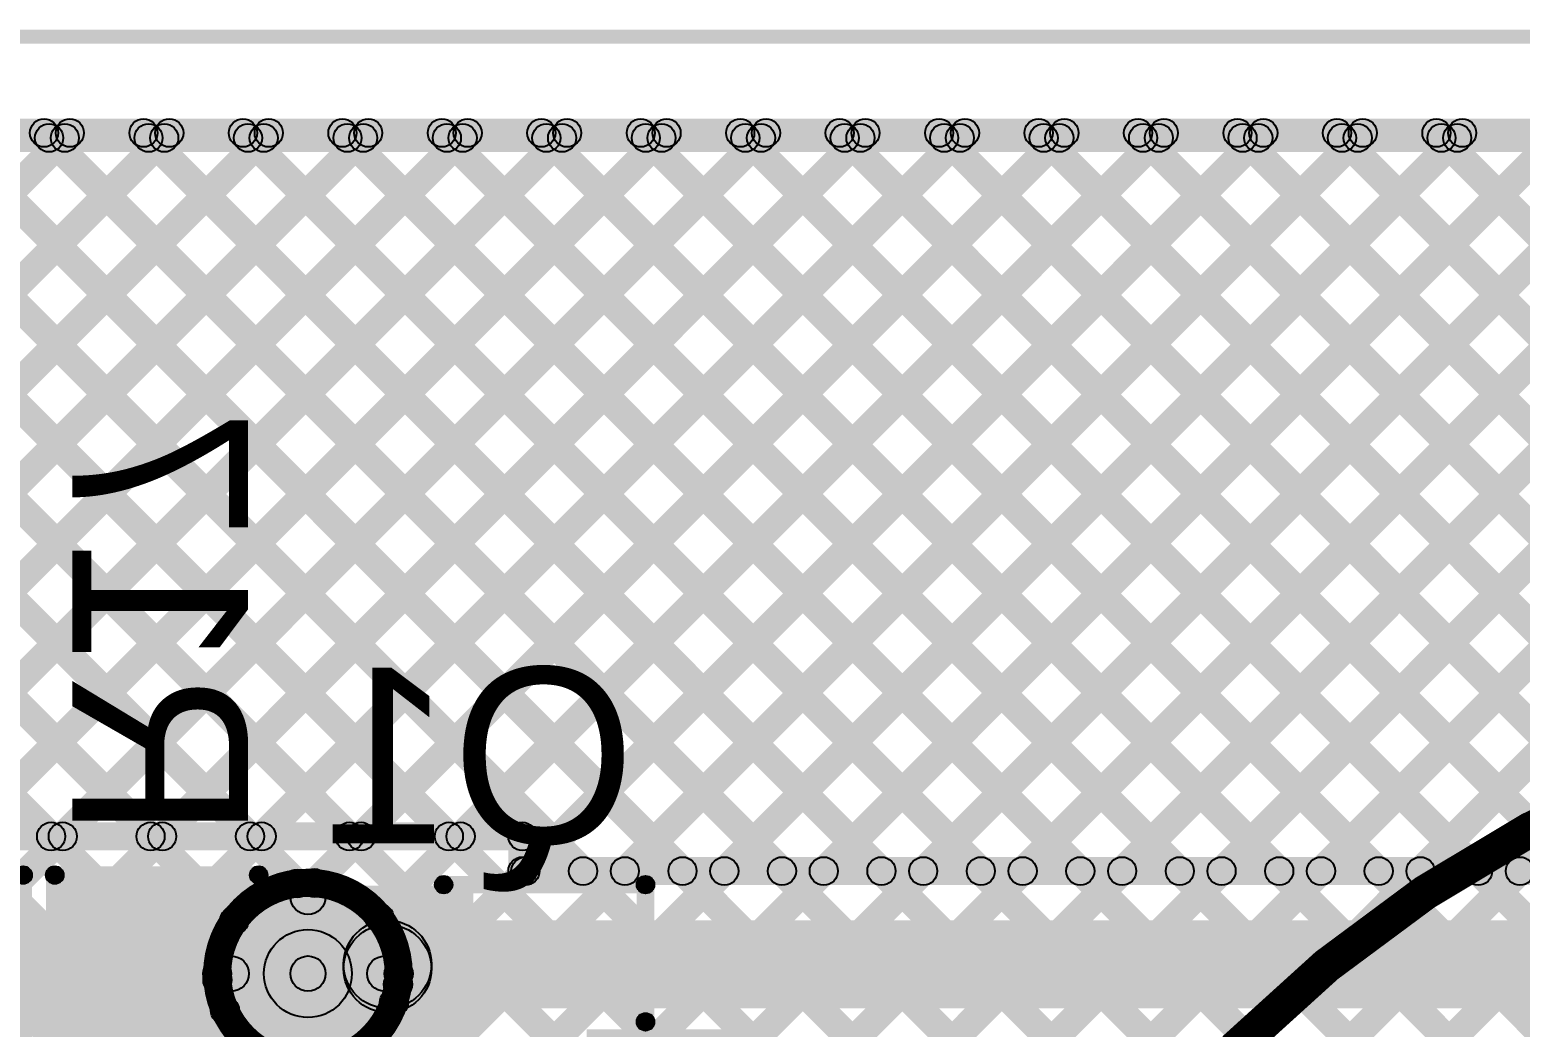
# Model space of a CAD drawing. Header units: millimetres. Extents: x 0 to 5.55, y 0 to 1.02.
# Drawn here: x 0.6669 to 1.0908, y 0.7408 to 1.0243 of the extents above; entities that cross this region are included whole.
import ezdxf

# ---------------------------------------------------------------- set-up
doc = ezdxf.new("R2010")
doc.units = ezdxf.units.MM
doc.header["$MEASUREMENT"] = 0
for name, color, linetype in [('BottomLayer', 5, 'Continuous'), ('BottomOverlay', 54, 'Continuous'), ('BottomPaste', 16, 'Continuous'), ('BottomSolder', 6, 'Continuous'), ('Mechanical2', 216, 'Continuous'), ('TopLayer', 1, 'Continuous'), ('TopOverlay', 2, 'Continuous'), ('ViaHoleLayer', 16, 'Continuous')]:
    doc.layers.add(name, color=color, linetype=linetype)

# ---------------------------------------------------------------- blocks, each defined once
blk = doc.blocks.new('RES_0805_B_3')
at = {"layer": 'BottomLayer'}
for points in [[(-0.06, 0.025), (-0.02, 0.025), (-0.02, -0.025), (-0.06, -0.025)], [(0.02, 0.025), (0.06, 0.025), (0.06, -0.025), (0.02, -0.025)]]:
    blk.add_hatch(color=5, dxfattribs=at).paths.add_polyline_path(points)
at = {"layer": 'BottomOverlay'}
h = blk.add_hatch(color=54, dxfattribs=at)
edge = h.paths.add_edge_path()
edge.add_arc((-0.064, 0.029), 0.0025, 0, 360)
h = blk.add_hatch(color=54, dxfattribs=at)
edge = h.paths.add_edge_path()
edge.add_arc((-0.064, 0.029), 0.0025, 0, 360)
for points in [[(-0.064, 0.0265), (-0.064, 0.0315), (0.064, 0.0315), (0.064, 0.0265)], [(-0.0665, 0.029), (-0.0615, 0.029), (-0.0615, -0.029), (-0.0665, -0.029)], [(0.0615, 0.029), (0.0665, 0.029), (0.0665, -0.029), (0.0615, -0.029)], [(-0.064, -0.0315), (-0.064, -0.0265), (0.064, -0.0265), (0.064, -0.0315)]]:
    blk.add_hatch(color=54, dxfattribs=at).paths.add_polyline_path(points)
h = blk.add_hatch(color=54, dxfattribs=at)
edge = h.paths.add_edge_path()
edge.add_arc((0.064, 0.029), 0.0025, 0, 360)
h = blk.add_hatch(color=54, dxfattribs=at)
edge = h.paths.add_edge_path()
edge.add_arc((0.064, 0.029), 0.0025, 0, 360)
h = blk.add_hatch(color=54, dxfattribs=at)
edge = h.paths.add_edge_path()
edge.add_arc((-0.064, -0.029), 0.0025, 0, 360)
h = blk.add_hatch(color=54, dxfattribs=at)
edge = h.paths.add_edge_path()
edge.add_arc((-0.064, -0.029), 0.0025, 0, 360)
h = blk.add_hatch(color=54, dxfattribs=at)
edge = h.paths.add_edge_path()
edge.add_arc((0.064, -0.029), 0.0025, 0, 360)
h = blk.add_hatch(color=54, dxfattribs=at)
edge = h.paths.add_edge_path()
edge.add_arc((0.064, -0.029), 0.0025, 0, 360)
at = {"layer": 'BottomPaste'}
for points in [[(-0.06, 0.025), (-0.02, 0.025), (-0.02, -0.025), (-0.06, -0.025)], [(0.02, 0.025), (0.06, 0.025), (0.06, -0.025), (0.02, -0.025)]]:
    blk.add_hatch(color=16, dxfattribs=at).paths.add_polyline_path(points)
at = {"layer": 'BottomSolder'}
for points in [[(-0.064, 0.029), (-0.016, 0.029), (-0.016, -0.029), (-0.064, -0.029)], [(0.016, 0.029), (0.064, 0.029), (0.064, -0.029), (0.016, -0.029)]]:
    blk.add_hatch(color=6, dxfattribs=at).paths.add_polyline_path(points)
at = {"layer": 'BottomOverlay'}
for centre in [(-0.064, 0.029), (-0.064, 0.029), (0.064, 0.029), (0.064, 0.029), (-0.064, -0.029), (-0.064, -0.029), (0.064, -0.029), (0.064, -0.029)]:
    blk.add_circle(centre, 0.0025, dxfattribs=at)
blk = doc.blocks.new('RES_0805_B_7')
at = {"layer": 'BottomLayer'}
for points in [[(-0.06, 0.025), (-0.02, 0.025), (-0.02, -0.025), (-0.06, -0.025)], [(0.02, 0.025), (0.06, 0.025), (0.06, -0.025), (0.02, -0.025)]]:
    blk.add_hatch(color=5, dxfattribs=at).paths.add_polyline_path(points)
at = {"layer": 'BottomOverlay'}
h = blk.add_hatch(color=54, dxfattribs=at)
edge = h.paths.add_edge_path()
edge.add_arc((-0.064, 0.029), 0.0025, 0, 360)
h = blk.add_hatch(color=54, dxfattribs=at)
edge = h.paths.add_edge_path()
edge.add_arc((-0.064, 0.029), 0.0025, 0, 360)
for points in [[(-0.064, 0.0265), (-0.064, 0.0315), (0.064, 0.0315), (0.064, 0.0265)], [(-0.0665, 0.029), (-0.0615, 0.029), (-0.0615, -0.029), (-0.0665, -0.029)], [(0.0615, 0.029), (0.0665, 0.029), (0.0665, -0.029), (0.0615, -0.029)], [(-0.064, -0.0315), (-0.064, -0.0265), (0.064, -0.0265), (0.064, -0.0315)]]:
    blk.add_hatch(color=54, dxfattribs=at).paths.add_polyline_path(points)
h = blk.add_hatch(color=54, dxfattribs=at)
edge = h.paths.add_edge_path()
edge.add_arc((0.064, 0.029), 0.0025, 0, 360)
h = blk.add_hatch(color=54, dxfattribs=at)
edge = h.paths.add_edge_path()
edge.add_arc((0.064, 0.029), 0.0025, 0, 360)
h = blk.add_hatch(color=54, dxfattribs=at)
edge = h.paths.add_edge_path()
edge.add_arc((-0.064, -0.029), 0.0025, 0, 360)
h = blk.add_hatch(color=54, dxfattribs=at)
edge = h.paths.add_edge_path()
edge.add_arc((-0.064, -0.029), 0.0025, 0, 360)
h = blk.add_hatch(color=54, dxfattribs=at)
edge = h.paths.add_edge_path()
edge.add_arc((0.064, -0.029), 0.0025, 0, 360)
h = blk.add_hatch(color=54, dxfattribs=at)
edge = h.paths.add_edge_path()
edge.add_arc((0.064, -0.029), 0.0025, 0, 360)
at = {"layer": 'BottomPaste'}
for points in [[(-0.06, 0.025), (-0.02, 0.025), (-0.02, -0.025), (-0.06, -0.025)], [(0.02, 0.025), (0.06, 0.025), (0.06, -0.025), (0.02, -0.025)]]:
    blk.add_hatch(color=16, dxfattribs=at).paths.add_polyline_path(points)
at = {"layer": 'BottomSolder'}
for points in [[(-0.064, 0.029), (-0.016, 0.029), (-0.016, -0.029), (-0.064, -0.029)], [(0.016, 0.029), (0.064, 0.029), (0.064, -0.029), (0.016, -0.029)]]:
    blk.add_hatch(color=6, dxfattribs=at).paths.add_polyline_path(points)
at = {"layer": 'BottomOverlay'}
for centre in [(-0.064, 0.029), (-0.064, 0.029), (0.064, 0.029), (0.064, 0.029), (-0.064, -0.029), (-0.064, -0.029), (0.064, -0.029), (0.064, -0.029)]:
    blk.add_circle(centre, 0.0025, dxfattribs=at)
blk = doc.blocks.new('____23_B_33')
at = {"layer": 'BottomLayer'}
for points in [[(-0.05354, 0.05748), (-0.02126, 0.05748), (-0.02126, 0.02126), (-0.05354, 0.02126)], [(0.02126, 0.05748), (0.05354, 0.05748), (0.05354, 0.02126), (0.02126, 0.02126)], [(-0.01614, -0.02126), (0.01614, -0.02126), (0.01614, -0.05748), (-0.01614, -0.05748)]]:
    blk.add_hatch(color=5, dxfattribs=at).paths.add_polyline_path(points)
at = {"layer": 'BottomOverlay'}
h = blk.add_hatch(color=54, dxfattribs=at)
edge = h.paths.add_edge_path()
edge.add_arc((-0.07161, 0.045), 0.005, 0, 360)
h = blk.add_hatch(color=54, dxfattribs=at)
edge = h.paths.add_edge_path()
edge.add_arc((-0.06439, 0.045), 0.005, 0, 360)
h = blk.add_hatch(color=54, dxfattribs=at)
edge = h.paths.add_edge_path()
edge.add_arc((-0.013, 0.02867), 0.0025, 0, 360)
for points in [[(-0.013, 0.02617), (-0.013, 0.03117), (0.013, 0.03117), (0.013, 0.02617)], [(-0.06377, 0.02252), (-0.05877, 0.02252), (-0.05877, -0.034), (-0.06377, -0.034)], [(0.05877, 0.02339), (0.06377, 0.02339), (0.06377, -0.034), (0.05877, -0.034)], [(-0.06127, -0.0365), (-0.06127, -0.0315), (-0.02227, -0.0315), (-0.02227, -0.0365)], [(0.02227, -0.0365), (0.02227, -0.0315), (0.06127, -0.0315), (0.06127, -0.0365)]]:
    blk.add_hatch(color=54, dxfattribs=at).paths.add_polyline_path(points)
h = blk.add_hatch(color=54, dxfattribs=at)
edge = h.paths.add_edge_path()
edge.add_arc((0.013, 0.02867), 0.0025, 0, 360)
h = blk.add_hatch(color=54, dxfattribs=at)
edge = h.paths.add_edge_path()
edge.add_arc((0.06127, 0.02339), 0.0025, 0, 360)
h = blk.add_hatch(color=54, dxfattribs=at)
edge = h.paths.add_edge_path()
edge.add_arc((-0.06127, 0.02252), 0.0025, 0, 360)
h = blk.add_hatch(color=54, dxfattribs=at)
edge = h.paths.add_edge_path()
edge.add_arc((-0.06127, -0.034), 0.0025, 0, 360)
h = blk.add_hatch(color=54, dxfattribs=at)
edge = h.paths.add_edge_path()
edge.add_arc((-0.06127, -0.034), 0.0025, 0, 360)
h = blk.add_hatch(color=54, dxfattribs=at)
edge = h.paths.add_edge_path()
edge.add_arc((-0.02227, -0.034), 0.0025, 0, 360)
h = blk.add_hatch(color=54, dxfattribs=at)
edge = h.paths.add_edge_path()
edge.add_arc((0.02227, -0.034), 0.0025, 0, 360)
h = blk.add_hatch(color=54, dxfattribs=at)
edge = h.paths.add_edge_path()
edge.add_arc((0.06127, -0.034), 0.0025, 0, 360)
h = blk.add_hatch(color=54, dxfattribs=at)
edge = h.paths.add_edge_path()
edge.add_arc((0.06127, -0.034), 0.0025, 0, 360)
at = {"layer": 'BottomPaste'}
for points in [[(-0.05354, 0.05748), (-0.02126, 0.05748), (-0.02126, 0.02126), (-0.05354, 0.02126)], [(0.02126, 0.05748), (0.05354, 0.05748), (0.05354, 0.02126), (0.02126, 0.02126)], [(-0.01614, -0.02126), (0.01614, -0.02126), (0.01614, -0.05748), (-0.01614, -0.05748)]]:
    blk.add_hatch(color=16, dxfattribs=at).paths.add_polyline_path(points)
at = {"layer": 'BottomSolder'}
for points in [[(-0.05754, 0.06148), (-0.01726, 0.06148), (-0.01726, 0.01726), (-0.05754, 0.01726)], [(0.01726, 0.06148), (0.05754, 0.06148), (0.05754, 0.01726), (0.01726, 0.01726)], [(-0.02014, -0.01726), (0.02014, -0.01726), (0.02014, -0.06148), (-0.02014, -0.06148)]]:
    blk.add_hatch(color=6, dxfattribs=at).paths.add_polyline_path(points)
at = {"layer": 'BottomOverlay', "const_width": 0.01}
blk.add_lwpolyline([(-0.06439, 0.045, 1), (-0.07161, 0.045, 1)], format="xyb", close=True, dxfattribs=at)
at = {"layer": 'BottomOverlay'}
for centre, radius in [((-0.07161, 0.045), 0.005), ((-0.06439, 0.045), 0.005), ((-0.013, 0.02867), 0.0025), ((0.013, 0.02867), 0.0025), ((0.06127, 0.02339), 0.0025), ((-0.06127, 0.02252), 0.0025), ((-0.06127, -0.034), 0.0025), ((-0.06127, -0.034), 0.0025), ((-0.02227, -0.034), 0.0025), ((0.02227, -0.034), 0.0025), ((0.06127, -0.034), 0.0025), ((0.06127, -0.034), 0.0025)]:
    blk.add_circle(centre, radius, dxfattribs=at)

msp = doc.modelspace()

# ---------------------------------------------------------------- hatches: boundary and pattern name
at = {"layer": 'BottomLayer'}
for points in [[(0.054, 0.991), (0.054, 0.999), (5.502, 0.999), (5.502, 0.991)], [(0.49842, 0.99217), (0.50408, 0.99783), (0.70408, 0.79783), (0.69842, 0.79217)], [(0.5267, 0.99217), (0.53236, 0.99783), (0.73236, 0.79783), (0.7267, 0.79217)], [(0.53394, 0.845), (0.52829, 0.85066), (0.67546, 0.99783), (0.68112, 0.99217)], [(0.55499, 0.99217), (0.56064, 0.99783), (0.76064, 0.79783), (0.75499, 0.79217)], [(0.56223, 0.845), (0.55657, 0.85066), (0.70374, 0.99783), (0.7094, 0.99217)], [(0.5714, 0.82588), (0.56574, 0.83154), (0.73203, 0.99783), (0.73769, 0.99217)], [(0.5714, 0.7976), (0.56574, 0.80325), (0.76031, 0.99783), (0.76597, 0.99217)], [(0.58327, 0.99217), (0.58893, 0.99783), (0.78893, 0.79783), (0.78327, 0.79217)], [(0.61156, 0.99217), (0.61721, 0.99783), (0.82707, 0.78797), (0.82141, 0.78231)], [(0.63555, 0.83347), (0.62989, 0.83912), (0.7886, 0.99783), (0.79425, 0.99217)], [(0.63984, 0.99217), (0.6455, 0.99783), (0.85535, 0.78797), (0.8497, 0.78231)], [(0.65691, 0.82654), (0.65125, 0.8322), (0.81688, 0.99783), (0.82254, 0.99217)], [(0.66533, 0.80668), (0.65967, 0.81233), (0.84517, 0.99783), (0.85082, 0.99217)], [(0.66812, 0.99217), (0.67378, 0.99783), (0.88364, 0.78797), (0.87798, 0.78231)], [(0.67911, 0.79217), (0.67345, 0.79783), (0.87345, 0.99783), (0.87911, 0.99217)], [(0.69641, 0.99217), (0.70207, 0.99783), (0.91192, 0.78797), (0.90627, 0.78231)], [(0.70739, 0.79217), (0.70173, 0.79783), (0.90173, 0.99783), (0.90739, 0.99217)], [(0.72469, 0.99217), (0.73035, 0.99783), (0.94021, 0.78797), (0.93455, 0.78231)], [(0.73568, 0.79217), (0.73002, 0.79783), (0.93002, 0.99783), (0.93568, 0.99217)], [(0.75298, 0.99217), (0.75863, 0.99783), (0.96849, 0.78797), (0.96284, 0.78231)], [(0.76396, 0.79217), (0.7583, 0.79783), (0.9583, 0.99783), (0.96396, 0.99217)], [(0.78126, 0.99217), (0.78692, 0.99783), (0.99678, 0.78797), (0.99112, 0.78231)], [(0.79224, 0.79217), (0.78659, 0.79783), (0.98659, 0.99783), (0.99224, 0.99217)], [(0.81067, 0.78231), (0.80501, 0.78797), (1.01487, 0.99783), (1.02053, 0.99217)], [(0.81067, 0.78231), (0.80501, 0.78797), (1.01487, 0.99783), (1.02053, 0.99217)], [(0.80955, 0.99217), (0.8152, 0.99783), (1.02506, 0.78797), (1.0194, 0.78231)], [(0.83895, 0.78231), (0.8333, 0.78797), (1.04316, 0.99783), (1.04881, 0.99217)], [(0.83783, 0.99217), (0.84349, 0.99783), (1.05335, 0.78797), (1.04769, 0.78231)], [(0.86724, 0.78231), (0.86158, 0.78797), (1.07144, 0.99783), (1.0771, 0.99217)], [(0.86611, 0.99217), (0.87177, 0.99783), (1.08163, 0.78797), (1.07597, 0.78231)], [(0.89552, 0.78231), (0.88987, 0.78797), (1.09972, 0.99783), (1.10538, 0.99217)], [(0.8944, 0.99217), (0.90006, 0.99783), (1.10991, 0.78797), (1.10426, 0.78231)], [(0.92381, 0.78231), (0.91815, 0.78797), (1.12801, 0.99783), (1.13367, 0.99217)], [(0.92268, 0.99217), (0.92834, 0.99783), (1.1382, 0.78797), (1.13254, 0.78231)], [(0.95209, 0.78231), (0.94643, 0.78797), (1.15629, 0.99783), (1.16195, 0.99217)], [(0.95097, 0.99217), (0.95662, 0.99783), (1.16648, 0.78797), (1.16083, 0.78231)], [(0.98038, 0.78231), (0.97472, 0.78797), (1.18458, 0.99783), (1.19023, 0.99217)], [(0.97925, 0.99217), (0.98491, 0.99783), (1.19477, 0.78797), (1.18911, 0.78231)], [(1.00866, 0.78231), (1.003, 0.78797), (1.21286, 0.99783), (1.21852, 0.99217)], [(1.00754, 0.99217), (1.01319, 0.99783), (1.22305, 0.78797), (1.21739, 0.78231)], [(1.03694, 0.78231), (1.03129, 0.78797), (1.24115, 0.99783), (1.2468, 0.99217)], [(1.03582, 0.99217), (1.04148, 0.99783), (1.25134, 0.78797), (1.24568, 0.78231)], [(1.06523, 0.78231), (1.05957, 0.78797), (1.26943, 0.99783), (1.27509, 0.99217)], [(1.0641, 0.99217), (1.06976, 0.99783), (1.27962, 0.78797), (1.27396, 0.78231)], [(1.09351, 0.78231), (1.08786, 0.78797), (1.29771, 0.99783), (1.30337, 0.99217)], [(0.65967, 0.80263), (0.66533, 0.80829), (0.67579, 0.79783), (0.67013, 0.79217)], [(0.6625, 0.791), (0.6625, 0.799), (0.807, 0.799), (0.807, 0.791)], [(0.811, 0.78514), (0.803, 0.78514), (0.803, 0.795), (0.811, 0.795)], [(0.807, 0.78114), (0.807, 0.78914), (1.618, 0.78914), (1.618, 0.78114)], [(0.676, 0.7268), (0.793, 0.7268), (0.793, 0.781), (0.676, 0.781)], [(0.76863, 0.74614), (0.76863, 0.77114), (1.63836, 0.77114), (1.63836, 0.74614)], [(0.78113, 0.7574), (0.75613, 0.7574), (0.75613, 0.75864), (0.78113, 0.75864)]]:
    msp.add_hatch(color=5, dxfattribs=at).paths.add_polyline_path(points)
h = msp.add_hatch(color=5, dxfattribs=at)
edge = h.paths.add_edge_path()
edge.add_arc((0.67095, 0.995), 0.004, 0, 360)
h = msp.add_hatch(color=5, dxfattribs=at)
edge = h.paths.add_edge_path()
edge.add_arc((0.67829, 0.995), 0.004, 0, 360)
h = msp.add_hatch(color=5, dxfattribs=at)
edge = h.paths.add_edge_path()
edge.add_arc((0.69924, 0.995), 0.004, 0, 360)
h = msp.add_hatch(color=5, dxfattribs=at)
edge = h.paths.add_edge_path()
edge.add_arc((0.70657, 0.995), 0.004, 0, 360)
h = msp.add_hatch(color=5, dxfattribs=at)
edge = h.paths.add_edge_path()
edge.add_arc((0.72752, 0.995), 0.004, 0, 360)
h = msp.add_hatch(color=5, dxfattribs=at)
edge = h.paths.add_edge_path()
edge.add_arc((0.73486, 0.995), 0.004, 0, 360)
h = msp.add_hatch(color=5, dxfattribs=at)
edge = h.paths.add_edge_path()
edge.add_arc((0.75581, 0.995), 0.004, 0, 360)
h = msp.add_hatch(color=5, dxfattribs=at)
edge = h.paths.add_edge_path()
edge.add_arc((0.76314, 0.995), 0.004, 0, 360)
h = msp.add_hatch(color=5, dxfattribs=at)
edge = h.paths.add_edge_path()
edge.add_arc((0.78409, 0.995), 0.004, 0, 360)
h = msp.add_hatch(color=5, dxfattribs=at)
edge = h.paths.add_edge_path()
edge.add_arc((0.79143, 0.995), 0.004, 0, 360)
h = msp.add_hatch(color=5, dxfattribs=at)
edge = h.paths.add_edge_path()
edge.add_arc((0.81237, 0.995), 0.004, 0, 360)
h = msp.add_hatch(color=5, dxfattribs=at)
edge = h.paths.add_edge_path()
edge.add_arc((0.81971, 0.995), 0.004, 0, 360)
h = msp.add_hatch(color=5, dxfattribs=at)
edge = h.paths.add_edge_path()
edge.add_arc((0.84066, 0.995), 0.004, 0, 360)
h = msp.add_hatch(color=5, dxfattribs=at)
edge = h.paths.add_edge_path()
edge.add_arc((0.84799, 0.995), 0.004, 0, 360)
h = msp.add_hatch(color=5, dxfattribs=at)
edge = h.paths.add_edge_path()
edge.add_arc((0.86894, 0.995), 0.004, 0, 360)
h = msp.add_hatch(color=5, dxfattribs=at)
edge = h.paths.add_edge_path()
edge.add_arc((0.87628, 0.995), 0.004, 0, 360)
h = msp.add_hatch(color=5, dxfattribs=at)
edge = h.paths.add_edge_path()
edge.add_arc((0.89723, 0.995), 0.004, 0, 360)
h = msp.add_hatch(color=5, dxfattribs=at)
edge = h.paths.add_edge_path()
edge.add_arc((0.90456, 0.995), 0.004, 0, 360)
h = msp.add_hatch(color=5, dxfattribs=at)
edge = h.paths.add_edge_path()
edge.add_arc((0.92551, 0.995), 0.004, 0, 360)
h = msp.add_hatch(color=5, dxfattribs=at)
edge = h.paths.add_edge_path()
edge.add_arc((0.93285, 0.995), 0.004, 0, 360)
h = msp.add_hatch(color=5, dxfattribs=at)
edge = h.paths.add_edge_path()
edge.add_arc((0.9538, 0.995), 0.004, 0, 360)
h = msp.add_hatch(color=5, dxfattribs=at)
edge = h.paths.add_edge_path()
edge.add_arc((0.96113, 0.995), 0.004, 0, 360)
h = msp.add_hatch(color=5, dxfattribs=at)
edge = h.paths.add_edge_path()
edge.add_arc((0.98208, 0.995), 0.004, 0, 360)
h = msp.add_hatch(color=5, dxfattribs=at)
edge = h.paths.add_edge_path()
edge.add_arc((0.98942, 0.995), 0.004, 0, 360)
h = msp.add_hatch(color=5, dxfattribs=at)
edge = h.paths.add_edge_path()
edge.add_arc((1.01036, 0.995), 0.004, 0, 360)
h = msp.add_hatch(color=5, dxfattribs=at)
edge = h.paths.add_edge_path()
edge.add_arc((1.0177, 0.995), 0.004, 0, 360)
h = msp.add_hatch(color=5, dxfattribs=at)
edge = h.paths.add_edge_path()
edge.add_arc((1.0177, 0.995), 0.004, 0, 360)
h = msp.add_hatch(color=5, dxfattribs=at)
edge = h.paths.add_edge_path()
edge.add_arc((1.03865, 0.995), 0.004, 0, 360)
h = msp.add_hatch(color=5, dxfattribs=at)
edge = h.paths.add_edge_path()
edge.add_arc((1.04598, 0.995), 0.004, 0, 360)
h = msp.add_hatch(color=5, dxfattribs=at)
edge = h.paths.add_edge_path()
edge.add_arc((1.06693, 0.995), 0.004, 0, 360)
h = msp.add_hatch(color=5, dxfattribs=at)
edge = h.paths.add_edge_path()
edge.add_arc((1.07427, 0.995), 0.004, 0, 360)
h = msp.add_hatch(color=5, dxfattribs=at)
edge = h.paths.add_edge_path()
edge.add_arc((0.67296, 0.795), 0.004, 0, 360)
h = msp.add_hatch(color=5, dxfattribs=at)
edge = h.paths.add_edge_path()
edge.add_arc((0.67628, 0.795), 0.004, 0, 360)
h = msp.add_hatch(color=5, dxfattribs=at)
edge = h.paths.add_edge_path()
edge.add_arc((0.70125, 0.795), 0.004, 0, 360)
h = msp.add_hatch(color=5, dxfattribs=at)
edge = h.paths.add_edge_path()
edge.add_arc((0.70456, 0.795), 0.004, 0, 360)
h = msp.add_hatch(color=5, dxfattribs=at)
edge = h.paths.add_edge_path()
edge.add_arc((0.72953, 0.795), 0.004, 0, 360)
h = msp.add_hatch(color=5, dxfattribs=at)
edge = h.paths.add_edge_path()
edge.add_arc((0.73285, 0.795), 0.004, 0, 360)
h = msp.add_hatch(color=5, dxfattribs=at)
edge = h.paths.add_edge_path()
edge.add_arc((0.75782, 0.795), 0.004, 0, 360)
h = msp.add_hatch(color=5, dxfattribs=at)
edge = h.paths.add_edge_path()
edge.add_arc((0.76113, 0.795), 0.004, 0, 360)
h = msp.add_hatch(color=5, dxfattribs=at)
edge = h.paths.add_edge_path()
edge.add_arc((0.7861, 0.795), 0.004, 0, 360)
h = msp.add_hatch(color=5, dxfattribs=at)
edge = h.paths.add_edge_path()
edge.add_arc((0.78942, 0.795), 0.004, 0, 360)
h = msp.add_hatch(color=5, dxfattribs=at)
edge = h.paths.add_edge_path()
edge.add_arc((0.807, 0.795), 0.004, 0, 360)
h = msp.add_hatch(color=5, dxfattribs=at)
edge = h.paths.add_edge_path()
edge.add_arc((0.807, 0.795), 0.004, 0, 360)
h = msp.add_hatch(color=5, dxfattribs=at)
edge = h.paths.add_edge_path()
edge.add_arc((0.807, 0.78514), 0.004, 0, 360)
h = msp.add_hatch(color=5, dxfattribs=at)
edge = h.paths.add_edge_path()
edge.add_arc((0.807, 0.78514), 0.004, 0, 360)
h = msp.add_hatch(color=5, dxfattribs=at)
edge = h.paths.add_edge_path()
edge.add_arc((0.80784, 0.78514), 0.004, 0, 360)
h = msp.add_hatch(color=5, dxfattribs=at)
edge = h.paths.add_edge_path()
edge.add_arc((0.80784, 0.78514), 0.004, 0, 360)
h = msp.add_hatch(color=5, dxfattribs=at)
edge = h.paths.add_edge_path()
edge.add_arc((0.82424, 0.78514), 0.004, 0, 360)
h = msp.add_hatch(color=5, dxfattribs=at)
edge = h.paths.add_edge_path()
edge.add_arc((0.83613, 0.78514), 0.004, 0, 360)
h = msp.add_hatch(color=5, dxfattribs=at)
edge = h.paths.add_edge_path()
edge.add_arc((0.85253, 0.78514), 0.004, 0, 360)
h = msp.add_hatch(color=5, dxfattribs=at)
edge = h.paths.add_edge_path()
edge.add_arc((0.86441, 0.78514), 0.004, 0, 360)
h = msp.add_hatch(color=5, dxfattribs=at)
edge = h.paths.add_edge_path()
edge.add_arc((0.88081, 0.78514), 0.004, 0, 360)
h = msp.add_hatch(color=5, dxfattribs=at)
edge = h.paths.add_edge_path()
edge.add_arc((0.89269, 0.78514), 0.004, 0, 360)
h = msp.add_hatch(color=5, dxfattribs=at)
edge = h.paths.add_edge_path()
edge.add_arc((0.9091, 0.78514), 0.004, 0, 360)
h = msp.add_hatch(color=5, dxfattribs=at)
edge = h.paths.add_edge_path()
edge.add_arc((0.92098, 0.78514), 0.004, 0, 360)
h = msp.add_hatch(color=5, dxfattribs=at)
edge = h.paths.add_edge_path()
edge.add_arc((0.93738, 0.78514), 0.004, 0, 360)
h = msp.add_hatch(color=5, dxfattribs=at)
edge = h.paths.add_edge_path()
edge.add_arc((0.94926, 0.78514), 0.004, 0, 360)
h = msp.add_hatch(color=5, dxfattribs=at)
edge = h.paths.add_edge_path()
edge.add_arc((0.96566, 0.78514), 0.004, 0, 360)
h = msp.add_hatch(color=5, dxfattribs=at)
edge = h.paths.add_edge_path()
edge.add_arc((0.97755, 0.78514), 0.004, 0, 360)
h = msp.add_hatch(color=5, dxfattribs=at)
edge = h.paths.add_edge_path()
edge.add_arc((0.99395, 0.78514), 0.004, 0, 360)
h = msp.add_hatch(color=5, dxfattribs=at)
edge = h.paths.add_edge_path()
edge.add_arc((1.00583, 0.78514), 0.004, 0, 360)
h = msp.add_hatch(color=5, dxfattribs=at)
edge = h.paths.add_edge_path()
edge.add_arc((1.02223, 0.78514), 0.004, 0, 360)
h = msp.add_hatch(color=5, dxfattribs=at)
edge = h.paths.add_edge_path()
edge.add_arc((1.03412, 0.78514), 0.004, 0, 360)
h = msp.add_hatch(color=5, dxfattribs=at)
edge = h.paths.add_edge_path()
edge.add_arc((1.05052, 0.78514), 0.004, 0, 360)
h = msp.add_hatch(color=5, dxfattribs=at)
edge = h.paths.add_edge_path()
edge.add_arc((1.0624, 0.78514), 0.004, 0, 360)
h = msp.add_hatch(color=5, dxfattribs=at)
edge = h.paths.add_edge_path()
edge.add_arc((1.0788, 0.78514), 0.004, 0, 360)
h = msp.add_hatch(color=5, dxfattribs=at)
edge = h.paths.add_edge_path()
edge.add_arc((1.09068, 0.78514), 0.004, 0, 360)
h = msp.add_hatch(color=5, dxfattribs=at)
edge = h.paths.add_edge_path()
edge.add_arc((0.746, 0.756), 0.01181, 0, 360)
h = msp.add_hatch(color=5, dxfattribs=at)
edge = h.paths.add_edge_path()
edge.add_arc((0.76863, 0.75864), 0.0125, 0, 360)
h = msp.add_hatch(color=5, dxfattribs=at)
edge = h.paths.add_edge_path()
edge.add_arc((0.76863, 0.75864), 0.0125, 0, 360)
h = msp.add_hatch(color=5, dxfattribs=at)
edge = h.paths.add_edge_path()
edge.add_arc((0.76863, 0.7574), 0.0125, 0, 360)
at = {"layer": 'Mechanical2'}
msp.add_hatch(color=216, dxfattribs=at).paths.add_polyline_path([(0.00012, 1.02036), (0.00012, 1.0243), (5.5513, 1.0243), (5.5513, 1.02036)])
at = {"layer": 'TopLayer'}
for points in [[(0.055, 0.98957), (0.055, 0.99757), (5.503, 0.99757), (5.503, 0.98957)], [(0.34071, 0.45377), (0.33505, 0.45943), (0.87202, 0.9964), (0.87767, 0.99074)], [(0.45384, 0.34063), (0.44819, 0.34629), (1.09829, 0.9964), (1.10395, 0.99074)], [(0.46799, 0.32649), (0.46233, 0.33215), (1.12658, 0.9964), (1.13223, 0.99074)], [(0.48213, 0.31235), (0.47647, 0.31801), (1.15486, 0.9964), (1.16052, 0.99074)], [(0.50473, 0.30667), (0.49908, 0.31233), (1.18314, 0.9964), (1.1888, 0.99074)], [(0.49985, 0.99074), (0.50551, 0.9964), (0.72793, 0.77397), (0.72227, 0.76832)], [(0.52262, 0.83367), (0.51696, 0.83933), (0.67403, 0.9964), (0.67968, 0.99074)], [(0.53302, 0.30667), (0.52736, 0.31233), (1.21143, 0.9964), (1.21709, 0.99074)], [(0.52813, 0.99074), (0.53379, 0.9964), (0.74573, 0.78445), (0.74008, 0.7788)], [(0.5509, 0.83367), (0.54524, 0.83933), (0.70231, 0.9964), (0.70797, 0.99074)], [(0.5613, 0.30667), (0.55565, 0.31233), (1.23971, 0.9964), (1.24537, 0.99074)], [(0.55642, 0.99074), (0.56208, 0.9964), (1.00149, 0.55698), (0.99583, 0.55133)], [(0.56899, 0.65378), (0.56334, 0.65943), (0.9003, 0.9964), (0.90596, 0.99074)], [(0.57919, 0.83367), (0.57353, 0.83933), (0.7306, 0.9964), (0.73625, 0.99074)], [(0.58959, 0.30667), (0.58393, 0.31233), (1.268, 0.9964), (1.27365, 0.99074)], [(0.5847, 0.99074), (0.59036, 0.9964), (1.05661, 0.53014), (1.05096, 0.52449)], [(0.59237, 0.64887), (0.58672, 0.65453), (0.92859, 0.9964), (0.93424, 0.99074)], [(0.60233, 0.54569), (0.59667, 0.55134), (1.04172, 0.9964), (1.04738, 0.99074)], [(0.60233, 0.5174), (0.59667, 0.52306), (1.07001, 0.9964), (1.07566, 0.99074)], [(0.60747, 0.83367), (0.60181, 0.83933), (0.75888, 0.9964), (0.76454, 0.99074)], [(0.61787, 0.30667), (0.61221, 0.31233), (1.29628, 0.9964), (1.30194, 0.99074)], [(0.61299, 0.99074), (0.61864, 0.9964), (1.08874, 0.5263), (1.08308, 0.52065)], [(0.63575, 0.83367), (0.6301, 0.83933), (0.78716, 0.9964), (0.79282, 0.99074)], [(0.64616, 0.30667), (0.6405, 0.31233), (1.32457, 0.9964), (1.33022, 0.99074)], [(0.64127, 0.99074), (0.64693, 0.9964), (1.08733, 0.556), (1.08167, 0.55034)], [(0.65691, 0.82654), (0.65125, 0.8322), (0.81545, 0.9964), (0.82111, 0.99074)], [(0.66532, 0.80667), (0.65967, 0.81233), (0.84373, 0.9964), (0.84939, 0.99074)], [(0.66956, 0.99074), (0.67521, 0.9964), (1.08733, 0.58428), (1.08167, 0.57862)], [(0.69784, 0.99074), (0.7035, 0.9964), (1.08733, 0.61257), (1.08167, 0.60691)], [(0.72613, 0.99074), (0.73178, 0.9964), (1.08733, 0.64085), (1.08167, 0.63519)], [(0.7507, 0.77891), (0.74505, 0.78457), (0.95687, 0.9964), (0.96253, 0.99074)], [(0.75441, 0.99074), (0.76007, 0.9964), (1.09031, 0.66615), (1.08465, 0.66049)], [(0.76915, 0.76908), (0.7635, 0.77474), (0.98515, 0.9964), (0.99081, 0.99074)], [(0.77329, 0.74493), (0.76763, 0.75059), (1.01344, 0.9964), (1.0191, 0.99074)], [(0.77329, 0.74493), (0.76763, 0.75059), (1.01344, 0.9964), (1.0191, 0.99074)], [(0.78269, 0.99074), (0.78835, 0.9964), (1.09803, 0.68671), (1.09238, 0.68106)], [(0.81098, 0.99074), (0.81663, 0.9964), (1.10916, 0.70387), (1.10351, 0.69821)], [(0.83926, 0.99074), (0.84492, 0.9964), (1.12341, 0.7179), (1.11775, 0.71225)], [(0.86755, 0.99074), (0.8732, 0.9964), (1.14192, 0.72768), (1.13626, 0.72203)], [(0.89583, 0.99074), (0.90149, 0.9964), (1.16655, 0.73133), (1.16089, 0.72568)], [(0.92412, 0.99074), (0.92977, 0.9964), (1.17733, 0.74883), (1.17168, 0.74318)], [(0.9524, 0.99074), (0.95806, 0.9964), (1.20562, 0.74883), (1.19996, 0.74318)], [(0.98068, 0.99074), (0.98634, 0.9964), (1.2339, 0.74883), (1.22825, 0.74318)], [(1.00897, 0.99074), (1.01462, 0.9964), (1.25733, 0.75369), (1.25168, 0.74803)], [(1.03725, 0.99074), (1.04291, 0.9964), (1.26178, 0.77753), (1.25612, 0.77187)], [(1.06554, 0.99074), (1.07119, 0.9964), (1.27556, 0.79203), (1.2699, 0.78638)], [(0.65934, 0.80297), (0.66499, 0.80863), (0.72522, 0.7484), (0.71956, 0.74275)], [(0.64848, 0.78554), (0.65414, 0.7912), (1.01357, 0.43176), (1.00792, 0.42611)], [(0.62507, 0.78067), (0.63072, 0.78633), (1.05221, 0.36484), (1.04655, 0.35918)], [(0.751, 0.756), (0.741, 0.756), (0.741, 0.77781), (0.751, 0.77781)], [(0.395, 0.7435), (0.395, 0.7685), (0.746, 0.7685), (0.746, 0.7435)], [(0.72419, 0.751), (0.72419, 0.761), (0.746, 0.761), (0.746, 0.751)], [(0.746, 0.751), (0.746, 0.761), (0.76781, 0.761), (0.76781, 0.751)], [(0.60223, 0.63044), (0.59657, 0.6361), (0.71743, 0.75695), (0.72309, 0.7513)], [(0.751, 0.73419), (0.741, 0.73419), (0.741, 0.756), (0.751, 0.756)], [(0.7688, 0.75008), (0.77445, 0.75573), (0.98625, 0.54393), (0.9806, 0.53828)]]:
    msp.add_hatch(color=1, dxfattribs=at).paths.add_polyline_path(points)
h = msp.add_hatch(color=1, dxfattribs=at)
edge = h.paths.add_edge_path()
edge.add_arc((0.67238, 0.99357), 0.004, 0, 360)
h = msp.add_hatch(color=1, dxfattribs=at)
edge = h.paths.add_edge_path()
edge.add_arc((0.67686, 0.99357), 0.004, 0, 360)
h = msp.add_hatch(color=1, dxfattribs=at)
edge = h.paths.add_edge_path()
edge.add_arc((0.70067, 0.99357), 0.004, 0, 360)
h = msp.add_hatch(color=1, dxfattribs=at)
edge = h.paths.add_edge_path()
edge.add_arc((0.70514, 0.99357), 0.004, 0, 360)
h = msp.add_hatch(color=1, dxfattribs=at)
edge = h.paths.add_edge_path()
edge.add_arc((0.72895, 0.99357), 0.004, 0, 360)
h = msp.add_hatch(color=1, dxfattribs=at)
edge = h.paths.add_edge_path()
edge.add_arc((0.73342, 0.99357), 0.004, 0, 360)
h = msp.add_hatch(color=1, dxfattribs=at)
edge = h.paths.add_edge_path()
edge.add_arc((0.75724, 0.99357), 0.004, 0, 360)
h = msp.add_hatch(color=1, dxfattribs=at)
edge = h.paths.add_edge_path()
edge.add_arc((0.76171, 0.99357), 0.004, 0, 360)
h = msp.add_hatch(color=1, dxfattribs=at)
edge = h.paths.add_edge_path()
edge.add_arc((0.78552, 0.99357), 0.004, 0, 360)
h = msp.add_hatch(color=1, dxfattribs=at)
edge = h.paths.add_edge_path()
edge.add_arc((0.78999, 0.99357), 0.004, 0, 360)
h = msp.add_hatch(color=1, dxfattribs=at)
edge = h.paths.add_edge_path()
edge.add_arc((0.81381, 0.99357), 0.004, 0, 360)
h = msp.add_hatch(color=1, dxfattribs=at)
edge = h.paths.add_edge_path()
edge.add_arc((0.81828, 0.99357), 0.004, 0, 360)
h = msp.add_hatch(color=1, dxfattribs=at)
edge = h.paths.add_edge_path()
edge.add_arc((0.84209, 0.99357), 0.004, 0, 360)
h = msp.add_hatch(color=1, dxfattribs=at)
edge = h.paths.add_edge_path()
edge.add_arc((0.84656, 0.99357), 0.004, 0, 360)
h = msp.add_hatch(color=1, dxfattribs=at)
edge = h.paths.add_edge_path()
edge.add_arc((0.87038, 0.99357), 0.004, 0, 360)
h = msp.add_hatch(color=1, dxfattribs=at)
edge = h.paths.add_edge_path()
edge.add_arc((0.87485, 0.99357), 0.004, 0, 360)
h = msp.add_hatch(color=1, dxfattribs=at)
edge = h.paths.add_edge_path()
edge.add_arc((0.89866, 0.99357), 0.004, 0, 360)
h = msp.add_hatch(color=1, dxfattribs=at)
edge = h.paths.add_edge_path()
edge.add_arc((0.90313, 0.99357), 0.004, 0, 360)
h = msp.add_hatch(color=1, dxfattribs=at)
edge = h.paths.add_edge_path()
edge.add_arc((0.92694, 0.99357), 0.004, 0, 360)
h = msp.add_hatch(color=1, dxfattribs=at)
edge = h.paths.add_edge_path()
edge.add_arc((0.93141, 0.99357), 0.004, 0, 360)
h = msp.add_hatch(color=1, dxfattribs=at)
edge = h.paths.add_edge_path()
edge.add_arc((0.95523, 0.99357), 0.004, 0, 360)
h = msp.add_hatch(color=1, dxfattribs=at)
edge = h.paths.add_edge_path()
edge.add_arc((0.9597, 0.99357), 0.004, 0, 360)
h = msp.add_hatch(color=1, dxfattribs=at)
edge = h.paths.add_edge_path()
edge.add_arc((0.98351, 0.99357), 0.004, 0, 360)
h = msp.add_hatch(color=1, dxfattribs=at)
edge = h.paths.add_edge_path()
edge.add_arc((0.98798, 0.99357), 0.004, 0, 360)
h = msp.add_hatch(color=1, dxfattribs=at)
edge = h.paths.add_edge_path()
edge.add_arc((1.0118, 0.99357), 0.004, 0, 360)
h = msp.add_hatch(color=1, dxfattribs=at)
edge = h.paths.add_edge_path()
edge.add_arc((1.01627, 0.99357), 0.004, 0, 360)
h = msp.add_hatch(color=1, dxfattribs=at)
edge = h.paths.add_edge_path()
edge.add_arc((1.01627, 0.99357), 0.004, 0, 360)
h = msp.add_hatch(color=1, dxfattribs=at)
edge = h.paths.add_edge_path()
edge.add_arc((1.04008, 0.99357), 0.004, 0, 360)
h = msp.add_hatch(color=1, dxfattribs=at)
edge = h.paths.add_edge_path()
edge.add_arc((1.04455, 0.99357), 0.004, 0, 360)
h = msp.add_hatch(color=1, dxfattribs=at)
edge = h.paths.add_edge_path()
edge.add_arc((1.06837, 0.99357), 0.004, 0, 360)
h = msp.add_hatch(color=1, dxfattribs=at)
edge = h.paths.add_edge_path()
edge.add_arc((1.07284, 0.99357), 0.004, 0, 360)
h = msp.add_hatch(color=1, dxfattribs=at)
edge = h.paths.add_edge_path()
edge.add_arc((0.74291, 0.78162), 0.004, 0, 360)
h = msp.add_hatch(color=1, dxfattribs=at)
edge = h.paths.add_edge_path()
edge.add_arc((0.74787, 0.78174), 0.004, 0, 360)
h = msp.add_hatch(color=1, dxfattribs=at)
edge = h.paths.add_edge_path()
edge.add_arc((0.746, 0.77781), 0.005, 0, 360)
h = msp.add_hatch(color=1, dxfattribs=at)
edge = h.paths.add_edge_path()
edge.add_arc((0.76632, 0.77191), 0.004, 0, 360)
h = msp.add_hatch(color=1, dxfattribs=at)
edge = h.paths.add_edge_path()
edge.add_arc((0.7251, 0.77115), 0.004, 0, 360)
h = msp.add_hatch(color=1, dxfattribs=at)
edge = h.paths.add_edge_path()
edge.add_arc((0.746, 0.756), 0.0125, 0, 360)
h = msp.add_hatch(color=1, dxfattribs=at)
edge = h.paths.add_edge_path()
edge.add_arc((0.746, 0.756), 0.01181, 0, 360)
h = msp.add_hatch(color=1, dxfattribs=at)
edge = h.paths.add_edge_path()
edge.add_arc((0.72019, 0.756), 0.004, 0, 360)
h = msp.add_hatch(color=1, dxfattribs=at)
edge = h.paths.add_edge_path()
edge.add_arc((0.72419, 0.756), 0.005, 0, 360)
h = msp.add_hatch(color=1, dxfattribs=at)
edge = h.paths.add_edge_path()
edge.add_arc((0.746, 0.756), 0.005, 0, 360)
h = msp.add_hatch(color=1, dxfattribs=at)
edge = h.paths.add_edge_path()
edge.add_arc((0.746, 0.756), 0.005, 0, 360)
h = msp.add_hatch(color=1, dxfattribs=at)
edge = h.paths.add_edge_path()
edge.add_arc((0.746, 0.756), 0.005, 0, 360)
h = msp.add_hatch(color=1, dxfattribs=at)
edge = h.paths.add_edge_path()
edge.add_arc((0.746, 0.756), 0.005, 0, 360)
h = msp.add_hatch(color=1, dxfattribs=at)
edge = h.paths.add_edge_path()
edge.add_arc((0.76781, 0.756), 0.005, 0, 360)
h = msp.add_hatch(color=1, dxfattribs=at)
edge = h.paths.add_edge_path()
edge.add_arc((0.77181, 0.756), 0.004, 0, 360)
h = msp.add_hatch(color=1, dxfattribs=at)
edge = h.paths.add_edge_path()
edge.add_arc((0.72026, 0.75413), 0.004, 0, 360)
h = msp.add_hatch(color=1, dxfattribs=at)
edge = h.paths.add_edge_path()
edge.add_arc((0.77162, 0.75291), 0.004, 0, 360)
h = msp.add_hatch(color=1, dxfattribs=at)
edge = h.paths.add_edge_path()
edge.add_arc((0.77046, 0.74776), 0.004, 0, 360)
h = msp.add_hatch(color=1, dxfattribs=at)
edge = h.paths.add_edge_path()
edge.add_arc((0.77046, 0.74776), 0.004, 0, 360)
h = msp.add_hatch(color=1, dxfattribs=at)
edge = h.paths.add_edge_path()
edge.add_arc((0.72239, 0.74557), 0.004, 0, 360)
at = {"layer": 'ViaHoleLayer'}
h = msp.add_hatch(color=16, dxfattribs=at)
edge = h.paths.add_edge_path()
edge.add_arc((0.746, 0.756), 0.00591, 0, 360)

# ---------------------------------------------------------------- linework, layer by layer
at = {"layer": 'BottomLayer'}
for centre, radius in [((0.67095, 0.995), 0.004), ((0.67829, 0.995), 0.004), ((0.69924, 0.995), 0.004), ((0.70657, 0.995), 0.004), ((0.72752, 0.995), 0.004), ((0.73486, 0.995), 0.004), ((0.75581, 0.995), 0.004), ((0.76314, 0.995), 0.004), ((0.78409, 0.995), 0.004), ((0.79143, 0.995), 0.004), ((0.81237, 0.995), 0.004), ((0.81971, 0.995), 0.004), ((0.84066, 0.995), 0.004), ((0.84799, 0.995), 0.004), ((0.86894, 0.995), 0.004), ((0.87628, 0.995), 0.004), ((0.89723, 0.995), 0.004), ((0.90456, 0.995), 0.004), ((0.92551, 0.995), 0.004), ((0.93285, 0.995), 0.004), ((0.9538, 0.995), 0.004), ((0.96113, 0.995), 0.004), ((0.98208, 0.995), 0.004), ((0.98942, 0.995), 0.004), ((1.01036, 0.995), 0.004), ((1.0177, 0.995), 0.004), ((1.0177, 0.995), 0.004), ((1.03865, 0.995), 0.004), ((1.04598, 0.995), 0.004), ((1.06693, 0.995), 0.004), ((1.07427, 0.995), 0.004), ((0.67296, 0.795), 0.004), ((0.67628, 0.795), 0.004), ((0.70125, 0.795), 0.004), ((0.70456, 0.795), 0.004), ((0.72953, 0.795), 0.004), ((0.73285, 0.795), 0.004), ((0.75782, 0.795), 0.004), ((0.76113, 0.795), 0.004), ((0.7861, 0.795), 0.004), ((0.78942, 0.795), 0.004), ((0.807, 0.795), 0.004), ((0.807, 0.795), 0.004), ((0.807, 0.78514), 0.004), ((0.807, 0.78514), 0.004), ((0.80784, 0.78514), 0.004), ((0.80784, 0.78514), 0.004), ((0.82424, 0.78514), 0.004), ((0.83613, 0.78514), 0.004), ((0.85253, 0.78514), 0.004), ((0.86441, 0.78514), 0.004), ((0.88081, 0.78514), 0.004), ((0.89269, 0.78514), 0.004), ((0.9091, 0.78514), 0.004), ((0.92098, 0.78514), 0.004), ((0.93738, 0.78514), 0.004), ((0.94926, 0.78514), 0.004), ((0.96566, 0.78514), 0.004), ((0.97755, 0.78514), 0.004), ((0.99395, 0.78514), 0.004), ((1.00583, 0.78514), 0.004), ((1.02223, 0.78514), 0.004), ((1.03412, 0.78514), 0.004), ((1.05052, 0.78514), 0.004), ((1.0624, 0.78514), 0.004), ((1.0788, 0.78514), 0.004), ((1.09068, 0.78514), 0.004), ((0.76863, 0.75864), 0.0125), ((0.76863, 0.75864), 0.0125), ((0.76863, 0.7574), 0.0125)]:
    msp.add_circle(centre, radius, dxfattribs=at)
at = {"layer": 'TopLayer', "const_width": 0.008}
msp.add_lwpolyline([(0.77181, 0.756, 1), (0.72019, 0.756, 1)], format="xyb", close=True, dxfattribs=at)
at = {"layer": 'TopLayer'}
for centre, radius in [((0.67238, 0.99357), 0.004), ((0.67686, 0.99357), 0.004), ((0.70067, 0.99357), 0.004), ((0.70514, 0.99357), 0.004), ((0.72895, 0.99357), 0.004), ((0.73342, 0.99357), 0.004), ((0.75724, 0.99357), 0.004), ((0.76171, 0.99357), 0.004), ((0.78552, 0.99357), 0.004), ((0.78999, 0.99357), 0.004), ((0.81381, 0.99357), 0.004), ((0.81828, 0.99357), 0.004), ((0.84209, 0.99357), 0.004), ((0.84656, 0.99357), 0.004), ((0.87038, 0.99357), 0.004), ((0.87485, 0.99357), 0.004), ((0.89866, 0.99357), 0.004), ((0.90313, 0.99357), 0.004), ((0.92694, 0.99357), 0.004), ((0.93141, 0.99357), 0.004), ((0.95523, 0.99357), 0.004), ((0.9597, 0.99357), 0.004), ((0.98351, 0.99357), 0.004), ((0.98798, 0.99357), 0.004), ((1.0118, 0.99357), 0.004), ((1.01627, 0.99357), 0.004), ((1.01627, 0.99357), 0.004), ((1.04008, 0.99357), 0.004), ((1.04455, 0.99357), 0.004), ((1.06837, 0.99357), 0.004), ((1.07284, 0.99357), 0.004), ((0.74291, 0.78162), 0.004), ((0.74787, 0.78174), 0.004), ((0.746, 0.77781), 0.005), ((0.76632, 0.77191), 0.004), ((0.7251, 0.77115), 0.004), ((0.746, 0.756), 0.0125), ((0.72019, 0.756), 0.004), ((0.72419, 0.756), 0.005), ((0.746, 0.756), 0.005), ((0.746, 0.756), 0.005), ((0.746, 0.756), 0.005), ((0.746, 0.756), 0.005), ((0.76781, 0.756), 0.005), ((0.77181, 0.756), 0.004), ((0.72026, 0.75413), 0.004), ((0.77162, 0.75291), 0.004), ((0.77046, 0.74776), 0.004), ((0.77046, 0.74776), 0.004), ((0.72239, 0.74557), 0.004)]:
    msp.add_circle(centre, radius, dxfattribs=at)
at = {"layer": 'TopOverlay', "const_width": 0.01}
msp.add_lwpolyline([(1.61486, 0.4844, 1), (0.9062, 0.4844, 1)], format="xyb", close=True, dxfattribs=at)

# ---------------------------------------------------------------- block references
at = {"rotation": 90}
for name, p in [('RES_0805_B_7', (0.636, 0.72)), ('RES_0805_B_3', (0.703, 0.72)), ('____23_B_33', (0.808, 0.72))]:
    msp.add_blockref(name, p, dxfattribs=at)

# ---------------------------------------------------------------- texts
at = {"layer": 'BottomOverlay', "text_generation_flag": 2}
msp.add_text('R17', height=0.05, rotation=270, dxfattribs=at).set_placement((0.679, 0.794))
msp.add_text('Q1', height=0.05, dxfattribs=at).set_placement((0.839, 0.793))

doc.saveas('drawing.dxf')
